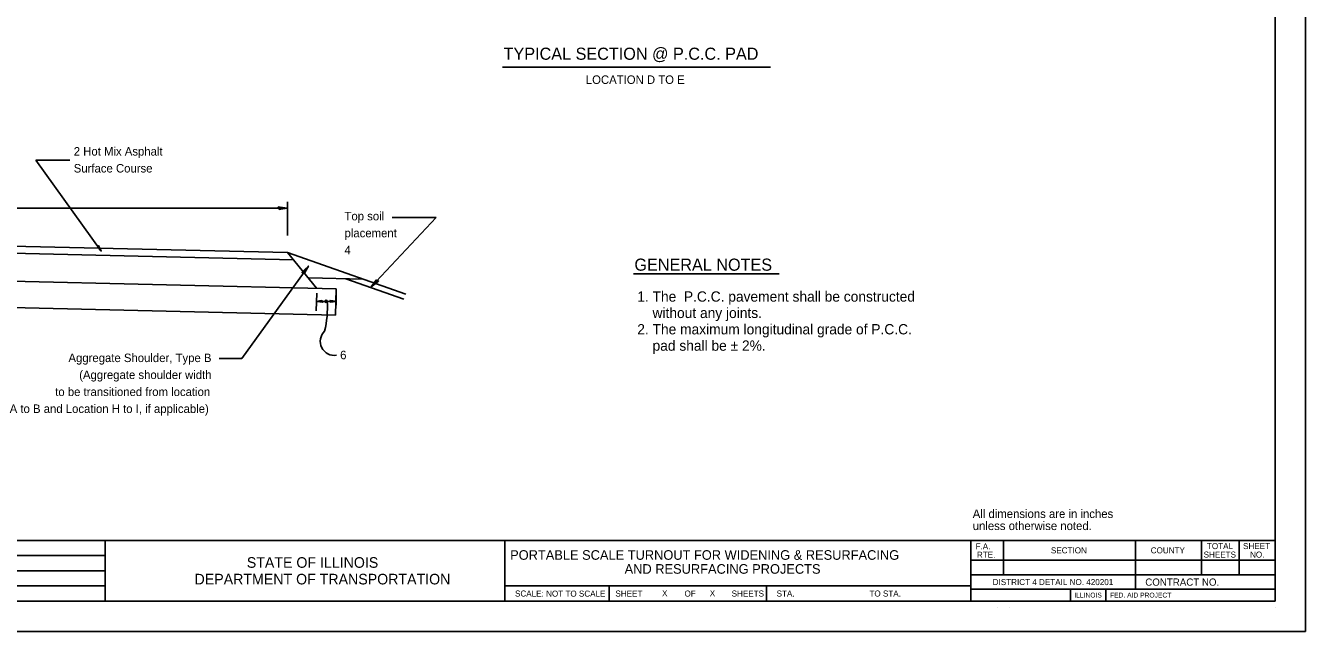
# Model space of a CAD drawing. Extents: x -0.01 to 2.83, y -0.09 to 1.83.
# Drawn here: x 1.072 to 2.833, y 0 to 0.833 of the extents above; entities that cross this region are included whole.
import ezdxf

# ---------------------------------------------------------------- set-up
doc = ezdxf.new("R2010")
doc.units = 0
for name, color, linetype in [('IDS_Notes', 7, 'Continuous'), ('RD_Pr_Roadway_Dimensions', 7, 'Continuous'), ('RD_Pr_Roadway_Notes', 7, 'Continuous'), ('SH_General_Details', 7, 'Continuous'), ('SH_Printer_Plotting_Border', 7, 'Continuous')]:
    doc.layers.add(name, color=color, linetype=linetype)

msp = doc.modelspace()

# ---------------------------------------------------------------- linework, layer by layer
at = {"layer": 'RD_Pr_Roadway_Dimensions'}
for p, q in [((0.4248, 0.5821), (1.4319, 0.5821)), ((1.4319, 0.5445), (1.4319, 0.591)), ((1.4718, 0.4411), (1.4723, 0.4651)), ((1.4991, 0.4663), (1.4991, 0.449)), ((1.4721, 0.454), (1.4991, 0.454))]:
    msp.add_line(p, q, dxfattribs=at)
for points in [[(1.4204, 0.5823), (1.4208, 0.5806), (1.4257, 0.5813), (1.4319, 0.5821), (1.4253, 0.583), (1.4194, 0.584), (1.4204, 0.5823), (1.421, 0.5811), (1.4277, 0.5821), (1.4203, 0.5834), (1.4214, 0.5819), (1.4245, 0.5821), (1.4215, 0.5826)], [(1.4797, 0.4539), (1.4795, 0.4551), (1.4762, 0.4546), (1.4721, 0.454), (1.4765, 0.4534), (1.4804, 0.4527), (1.4797, 0.4539), (1.4794, 0.4547), (1.4749, 0.454), (1.4798, 0.4532), (1.4791, 0.4541), (1.477, 0.454), (1.479, 0.4537)], [(1.4915, 0.4542), (1.4917, 0.453), (1.495, 0.4535), (1.4991, 0.454), (1.4947, 0.4547), (1.4908, 0.4553), (1.4915, 0.4542), (1.4918, 0.4534), (1.4963, 0.454), (1.4914, 0.4549), (1.4921, 0.4539), (1.4942, 0.4541), (1.4922, 0.4544)]]:
    msp.add_lwpolyline(points, dxfattribs=at)
msp.add_circle((1.4853, 0.454), 0.00149, dxfattribs=at)
for centre, radius, start, end in [((1.3422, 0.4461), 0.1449, 346.7497, 3.1375), ((1.4964, 0.3989), 0.0192, 133.1427, 279.9619)]:
    msp.add_arc(centre, radius, start, end, dxfattribs=at)
at = {"layer": 'RD_Pr_Roadway_Notes'}
for p, q in [((1.7279, 0.776), (2.0971, 0.776)), ((1.1757, 0.5233), (1.0856, 0.6485)), ((1.0856, 0.6485), (1.1323, 0.6485)), ((1.5475, 0.4741), (1.6369, 0.5693)), ((1.5764, 0.5693), (1.6369, 0.5693)), ((1.3694, 0.3756), (1.4609, 0.5026)), ((1.9083, 0.492), (2.1088, 0.492)), ((1.3381, 0.3756), (1.3694, 0.3756))]:
    msp.add_line(p, q, dxfattribs=at)
for points in [[(1.1714, 0.5296), (1.1706, 0.5287), (1.1729, 0.5263), (1.1757, 0.5233), (1.1736, 0.5272), (1.1719, 0.5308), (1.1714, 0.5296), (1.171, 0.5288), (1.1741, 0.5256), (1.1719, 0.5301), (1.1716, 0.5289), (1.1729, 0.5273), (1.172, 0.5291)], [(1.454, 0.4934), (1.4556, 0.4927), (1.4579, 0.4971), (1.4609, 0.5026), (1.4562, 0.4978), (1.452, 0.4936), (1.454, 0.4934), (1.4553, 0.4932), (1.4584, 0.4992), (1.453, 0.494), (1.4549, 0.494), (1.4565, 0.4967), (1.4544, 0.4945)], [(1.5555, 0.4823), (1.554, 0.4832), (1.5512, 0.4792), (1.5475, 0.4741), (1.5527, 0.4783), (1.5575, 0.4819), (1.5555, 0.4823), (1.5543, 0.4827), (1.5504, 0.4771), (1.5564, 0.4816), (1.5546, 0.4818), (1.5526, 0.4794), (1.555, 0.4813)]]:
    msp.add_lwpolyline(points, dxfattribs=at)
at = {"layer": 'SH_General_Details'}
for p, q in [((2.8333, 0), (2.8333, 1.8333)), ((0.2749, 0.548), (1.4319, 0.5213)), ((0.2746, 0.538), (1.4403, 0.5112)), ((1.4319, 0.5213), (1.4725, 0.4719)), ((1.4319, 0.5213), (1.5948, 0.464)), ((0.2738, 0.4995), (1.4991, 0.4713)), ((1.4614, 0.4863), (1.5364, 0.4846)), ((1.5125, 0.4852), (1.5924, 0.4571)), ((0.424, 0.4599), (1.4983, 0.4352)), ((1.4983, 0.4352), (1.4991, 0.4713)), ((0.1667, 0.125), (2.7917, 0.125)), ((1.1812, 0.125), (1.1812, 0.0417)), ((1.7312, 0.125), (1.7312, 0.0417)), ((2.3729, 0.125), (2.3729, 0.0417)), ((2.4179, 0.125), (2.4179, 0.0779)), ((2.5995, 0.125), (2.5995, 0.0579)), ((2.6905, 0.125), (2.6905, 0.0779)), ((2.7423, 0.125), (2.7423, 0.0779)), ((0.4145, 0.1042), (1.1812, 0.1042)), ((2.3729, 0.0979), (2.7917, 0.0979)), ((0.4145, 0.0833), (1.1812, 0.0833)), ((2.3729, 0.0779), (2.7917, 0.0779)), ((0.4145, 0.0625), (1.1812, 0.0625)), ((1.7312, 0.0625), (2.3729, 0.0625)), ((1.875, 0.0625), (1.875, 0.0417)), ((2.0917, 0.0625), (2.0917, 0.0417)), ((2.3729, 0.0579), (2.7917, 0.0579)), ((2.5101, 0.0579), (2.5101, 0.0417)), ((2.5585, 0.0579), (2.5585, 0.0417)), ((2.4095, 0.0333), (2.4095, 0.0333)), ((2.4262, 0.0333), (2.4262, 0.0333)), ((2.7917, 0.0333), (2.7917, 0.0333)), ((2.8333, 0), (0, 0))]:
    msp.add_line(p, q, dxfattribs=at)
msp.add_lwpolyline([(0.1667, 1.7917), (2.7917, 1.7917), (2.7917, 0.0417), (0.1667, 0.0417)], close=True, dxfattribs=at)
at = {"layer": 'SH_Printer_Plotting_Border'}
msp.add_lwpolyline([(0, 0), (2.8333, 0), (2.8333, 1.8333), (0, 1.8333)], close=True, dxfattribs=at)

# ---------------------------------------------------------------- texts
at = {"layer": 'IDS_Notes'}
for p in [(1.9477, 0.0483), (2.0134, 0.0483)]:
    msp.add_text('X', height=0.00833, dxfattribs=at).set_placement(p)
at = {"layer": 'RD_Pr_Roadway_Dimensions'}
msp.add_text('6', height=0.0117, dxfattribs=at).set_placement((1.5046, 0.3744))
at = {"layer": 'RD_Pr_Roadway_Notes'}
for s, height, p in [('TYPICAL SECTION @ P.C.C. PAD', 0.016667, (1.7296, 0.7864)), ('LOCATION D TO E', 0.011667, (1.8428, 0.7532)), ('2 Hot Mix Asphalt ', 0.011667, (1.1379, 0.6546)), ('Surface Course', 0.011667, (1.1379, 0.6313)), ('Top soil', 0.01167, (1.5106, 0.5655)), ('placement', 0.01167, (1.5106, 0.5422)), ('4 ', 0.01167, (1.5106, 0.5189)), ('GENERAL NOTES', 0.016667, (1.9097, 0.4962)), ('1. The  P.C.C. pavement shall be constructed', 0.014167, (1.9136, 0.4536)), ('    without any joints.', 0.014167, (1.9136, 0.4311)), ('2. The maximum longitudinal grade of P.C.C.', 0.014167, (1.9136, 0.4086)), ('    pad shall be ± 2%.', 0.014167, (1.9136, 0.3861)), ('Aggregate Shoulder, Type B            ', 0.011667, (1.1306, 0.3705)), ('(Aggregate shoulder width            ', 0.011667, (1.1454, 0.3472)), ('  to be transitioned from location      ', 0.011667, (1.1037, 0.3238)), ('A to B and Location H to I, if applicable)', 0.011667, (1.0497, 0.3005)), ('All dimensions are in inches', 0.011668, (2.3754, 0.156)), ('unless otherwise noted.', 0.011668, (2.3754, 0.1394))]:
    msp.add_text(s, height=height, dxfattribs=at).set_placement(p)
at = {"layer": 'SH_General_Details'}
for s, height, p in [('PORTABLE SCALE TURNOUT FOR WIDENING & RESURFACING ', 0.013201, (1.7386, 0.0985)), ('F.A.  ', 0.00833, (2.3793, 0.1129)), ('RTE.', 0.00833, (2.3812, 0.1012)), ('SECTION', 0.00833, (2.483, 0.1073)), ('COUNTY', 0.00833, (2.6204, 0.1073)), ('SHEETS', 0.00833, (2.6932, 0.1015)), ('TOTAL', 0.00833, (2.6978, 0.1132)), ('SHEET', 0.00833, (2.7475, 0.1132)), ('NO.', 0.00833, (2.7571, 0.1015)), ('STATE OF ILLINOIS', 0.014584, (1.3761, 0.0875)), ('AND RESURFACING PROJECTS', 0.013201, (1.8962, 0.0793)), ('DEPARTMENT OF TRANSPORTATION', 0.014584, (1.3042, 0.0646)), ('DISTRICT 4 DETAIL NO. 420201', 0.008333, (2.4029, 0.0637)), ('CONTRACT NO.      ', 0.01, (2.6129, 0.0628)), ('SCALE:          ', 0.008333, (1.7453, 0.0479)), ('NOT TO SCALE', 0.008333, (1.7881, 0.0478)), ('SHEET', 0.00833, (1.8835, 0.0479)), ('OF', 0.00833, (1.9786, 0.0479)), ('SHEETS', 0.00833, (2.0435, 0.0479)), ('STA.', 0.00833, (2.1054, 0.0479)), ('TO STA.', 0.00833, (2.2332, 0.0479)), ('ILLINOIS', 0.00667, (2.5152, 0.0466)), ('FED. AID PROJECT', 0.006667, (2.5644, 0.0466))]:
    msp.add_text(s, height=height, dxfattribs=at).set_placement(p)

doc.saveas('drawing.dxf')
